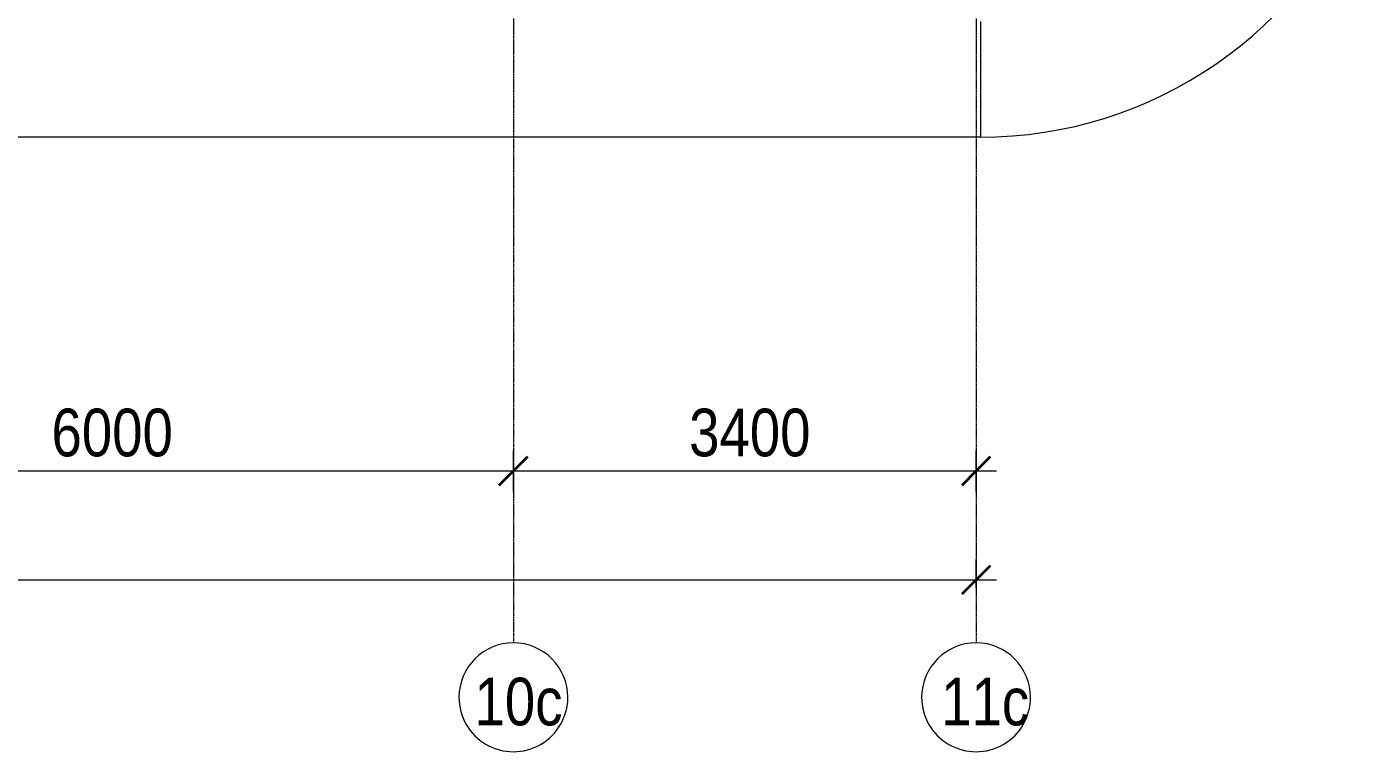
# Model space of a CAD drawing. Header units: metres. Extents: x 19799 to 227756, y -64119 to 286334.
# Drawn here: x 80488 to 90343, y -64119 to -58775 of the extents above; entities that cross this region are included whole.
import ezdxf

# ---------------------------------------------------------------- set-up
doc = ezdxf.new("R2010")
doc.units = ezdxf.units.M
doc.linetypes.add('ADSK_Линия сетки', pattern=[21, 12, -3, 3, -3])
for name, color, linetype, lineweight in [('A-ANNO-DIMS', 7, 'Continuous', 9), ('A-ANNO-DIMS-100', 7, 'Continuous', 9), ('A-DETL-MBND', 7, 'Continuous', 5), ('S-GRID', 7, 'Continuous', 9), ('S-GRID-IDEN', 7, 'Continuous', 9)]:
    doc.layers.add(name, color=color, linetype=linetype, lineweight=lineweight)
doc.styles.add('GOST Common_I', font='ARIALN.TTF', dxfattribs={"height": 350})
doc.dimstyles.new('ADSK_Основной_3_5', dxfattribs={"dimscale": 304.8, "dimtxt": 352.000249, "dimasz": 0.695866, "dimexe": 0.492126, "dimexo": 0.984252, "dimgap": 0, "dimtad": 1, "dimdec": 3, "dimrnd": 0.001, "dimdsep": 46, "dimtxsty": 'GOST Common_I', "dimblk1": 'OBLIQUE', "dimblk2": 'OBLIQUE', "dimsah": 1, "dimcen": 0.09, "dimdle": 0.492126, "dimazin": 0, "dimtfac": 1, "dimtdec": 4, "dimtix": 1, "dimtmove": 0, "dimatfit": 3, "dimfxl": 1, "dimtvp": 1, "dimtolj": 1, "dimtzin": 0, "dimarcsym": 2})

# ---------------------------------------------------------------- blocks, each defined once
blk = doc.blocks.new('Ось сетки - D8-1256827-2 этаж')
at = {"layer": 'S-GRID-IDEN'}
for start, end in [(360, 180), (180, 360)]:
    blk.add_arc((0, 0), 4, start, end, dxfattribs=at)
blk = doc.blocks.new('DIMBLOCK9-2 этаж')
at = {"layer": 'A-ANNO-DIMS-100', "transparency": 16777216}
for p, q in [((78062.7, -62188), (78062.7, -61888)), ((84062.7, -62188), (84062.7, -61888)), ((78062.7, -62038), (84062.7, -62038)), ((78062.7, -62038), (78062.7, -62188)), ((84062.7, -62038), (84062.7, -62188))]:
    blk.add_line(p, q, dxfattribs=at)
at = {"layer": 'A-ANNO-DIMS-100', "lineweight": 35, "transparency": 16777216}
for p, q in [((78062.7, -62038), (78168.7, -61931.9)), ((84062.7, -62038), (84168.7, -61931.9)), ((78062.7, -62038), (77956.6, -62144)), ((84062.7, -62038), (83956.6, -62144))]:
    blk.add_line(p, q, dxfattribs=at)
at = {"layer": 'A-ANNO-DIMS-100', "color": 0, "transparency": 16777216, "insert": (80668.9, -61580.6), "char_height": 350, "width": 945.031, "attachment_point": 1, "line_spacing_factor": 1.022761, "style": 'GOST Common_I'}
blk.add_mtext('6000', dxfattribs=at)
blk = doc.blocks.new('_Oblique')
at = {"color": 0, "linetype": 'ByBlock', "lineweight": -2}
blk.add_line((-0.5, -0.5), (0.5, 0.5), dxfattribs=at)
blk = doc.blocks.new('DIMBLOCK10-2 этаж')
at = {"layer": 'A-ANNO-DIMS-100', "transparency": 16777216}
for p, q in [((84062.7, -62188), (84062.7, -61888)), ((87462.7, -62188), (87462.7, -61888)), ((84062.7, -62038), (87612.7, -62038)), ((84062.7, -62038), (84062.7, -62188)), ((87462.7, -62038), (87462.7, -62188))]:
    blk.add_line(p, q, dxfattribs=at)
at = {"layer": 'A-ANNO-DIMS-100', "lineweight": 35, "transparency": 16777216}
for p, q in [((84062.7, -62038), (84168.7, -61931.9)), ((87462.7, -62038), (87568.7, -61931.9)), ((84062.7, -62038), (83956.6, -62144)), ((87462.7, -62038), (87356.6, -62144))]:
    blk.add_line(p, q, dxfattribs=at)
at = {"layer": 'A-ANNO-DIMS-100', "color": 0, "transparency": 16777216, "insert": (85354, -61580.6), "char_height": 350, "width": 980.828, "attachment_point": 1, "line_spacing_factor": 1.022761, "style": 'GOST Common_I'}
blk.add_mtext('3400', dxfattribs=at)
blk = doc.blocks.new('DIMBLOCK15-2 этаж')
at = {"layer": 'A-ANNO-DIMS-100', "transparency": 16777216}
for p, q in [((32662.7, -62893.6), (32662.7, -62688)), ((87462.7, -62893.6), (87462.7, -62688)), ((32512.7, -62838), (87612.7, -62838)), ((32662.7, -62838), (32662.7, -62893.6)), ((87462.7, -62838), (87462.7, -62893.6))]:
    blk.add_line(p, q, dxfattribs=at)
at = {"layer": 'A-ANNO-DIMS-100', "lineweight": 35, "transparency": 16777216}
for p, q in [((32662.7, -62838), (32768.7, -62731.9)), ((87462.7, -62838), (87568.7, -62731.9)), ((32662.7, -62838), (32556.6, -62944)), ((87462.7, -62838), (87356.6, -62944))]:
    blk.add_line(p, q, dxfattribs=at)
at = {"layer": 'A-ANNO-DIMS-100', "color": 0, "transparency": 16777216, "insert": (59555.5, -62380.6), "char_height": 350, "width": 1217.086, "attachment_point": 1, "line_spacing_factor": 1.022761, "style": 'GOST Common_I'}
blk.add_mtext('54800', dxfattribs=at)

msp = doc.modelspace()

# ---------------------------------------------------------------- linework, layer by layer
at = {"layer": 'A-DETL-MBND'}
for p, q in [((87495.5434, -58735.4621), (87495.5434, -59585.6443)), ((87495.5434, -59585.6443), (58369.9839, -59585.6443))]:
    msp.add_line(p, q, dxfattribs=at)
msp.add_arc((87495.5434, -56535.6443), 3050, 270, 339.0257967, dxfattribs=at)
at = {"layer": 'S-GRID', "linetype": 'ADSK_Линия сетки'}
for p, q in [((84062.6532, -38095.4453), (84062.6532, -63301.3643)), ((87462.6532, -38095.4453), (87462.6532, -63301.3643))]:
    msp.add_line(p, q, dxfattribs=at)

# ---------------------------------------------------------------- block references
at = {"layer": 'S-GRID-IDEN', "xscale": 99.99999999999993, "yscale": 99.99999999999993, "zscale": 99.99999999999993, "rotation": 180}
for p in [(84062.6532, -63701.3643), (87462.6532, -63701.3643)]:
    msp.add_blockref('Ось сетки - D8-1256827-2 этаж', p, dxfattribs=at)

# ---------------------------------------------------------------- texts
at = {"layer": 'S-GRID-IDEN', "char_height": 350, "attachment_point": 1, "style": 'GOST Common_I'}
for s, insert, width in [('10с', (83777.1192, -63557.5005), 641.35), ('11с', (87205.9192, -63557.5005), 570.8015)]:
    msp.add_mtext(s, dxfattribs=dict(at, insert=insert, width=width))

# ---------------------------------------------------------------- dimensions: what is measured, and where the dimension line sits
at = {"layer": 'A-ANNO-DIMS'}
for base, p1, p2, override, picture, middle in [((84062.6532, -62037.9522), (78062.6532, -61887.9749), (84062.6532, -61887.9749), {"dimpost": '<>', "dimfxl": 6000}, 'DIMBLOCK9-2 этаж', (81062.6532, -61862.9522)), ((87462.6532, -62037.9522), (84062.6532, -61887.9749), (87462.6532, -61887.9749), {"dimpost": '<>', "dimfxl": 3400}, 'DIMBLOCK10-2 этаж', (85762.6532, -61862.9522)), ((87462.6532, -62837.9522), (32662.6532, -62593.647), (87462.6532, -62593.647), {"dimpost": '<>', "dimfxl": 54800}, 'DIMBLOCK15-2 этаж', (60062.6532, -62662.9522))]:
    dim = msp.add_linear_dim(base=base, p1=p1, p2=p2, dimstyle='ADSK_Основной_3_5', override=override, dxfattribs=at)
    dim.commit()
    dim.dimension.update_dxf_attribs({"geometry": picture, "text_midpoint": middle})

doc.saveas('drawing.dxf')
